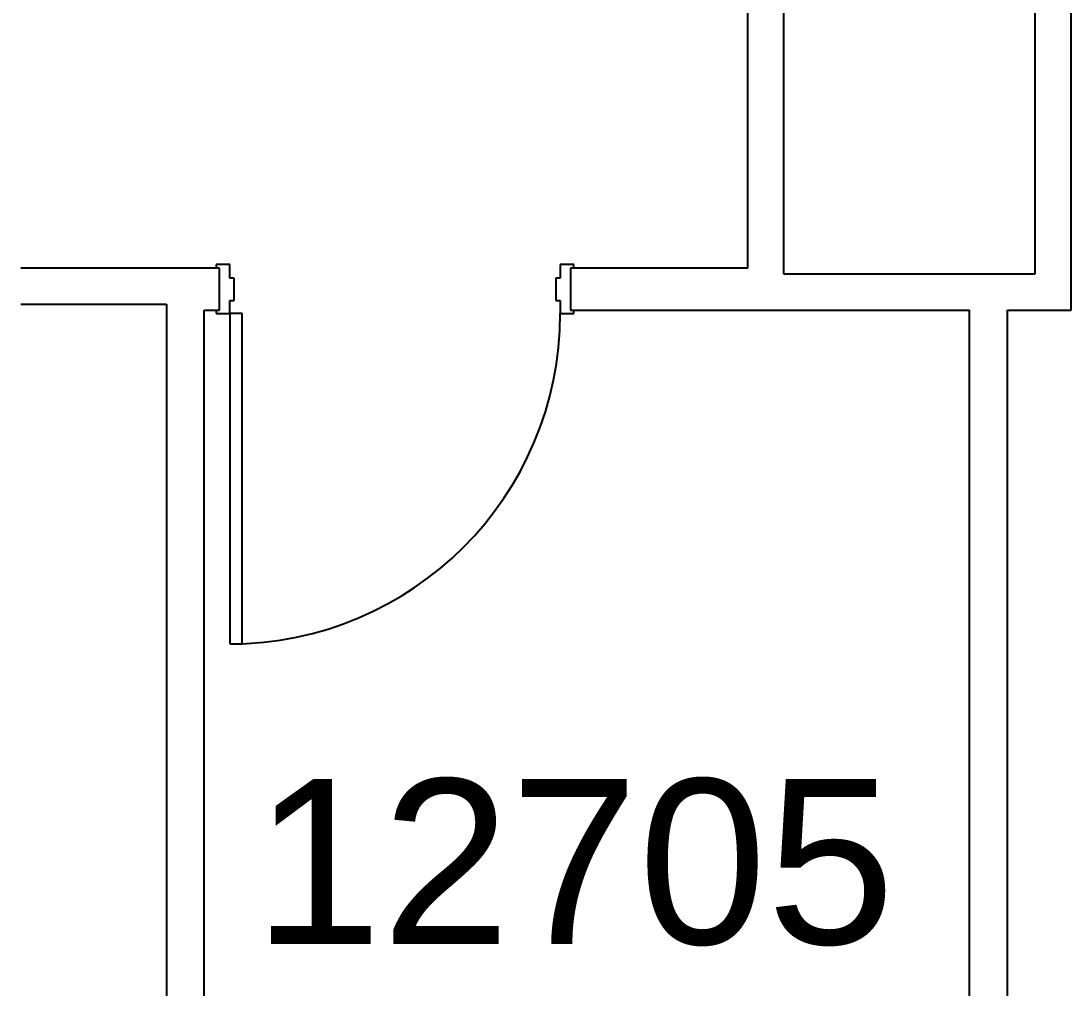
# Model space of a CAD drawing. Header units: inches. Extents: x -59 to 5673, y -29 to 4422.
# Drawn here: x 1845 to 1997.6, y 3146.8 to 3287.4 of the extents above; entities that cross this region are included whole.
import ezdxf

# ---------------------------------------------------------------- set-up
doc = ezdxf.new("R2010")
doc.units = ezdxf.units.IN
doc.header["$LTSCALE"] = 96
doc.header["$MEASUREMENT"] = 0
for name, color, linetype in [('A-ANNO-ROOM', 4, 'Continuous'), ('A-DOOR', 2, 'Continuous'), ('A-WALL-FULL', 6, 'Continuous')]:
    doc.layers.add(name, color=color, linetype=linetype)
doc.styles.add('ARIAL', font='arial.ttf')
pattern_1 = [(0, (0, 0), (30.72, 7.68), [1.267, -21.773, 1.267, -21.773, -122.88]), (0, (0, 0), (30.72, 7.68), [-46.08, 1.267, -44.813, 1.267, -21.773, -53.76]), (0, (0, 0), (30.72, 7.68), [-115.2, 1.267, -14.093, 1.267, -37.133]), (120, (11.52, 3.84), (-22.011075, 22.7643), [1.267, -21.773, 1.267, -21.773, -122.88]), (120, (11.52, 3.84), (-22.011075, 22.7643), [-46.08, 1.267, -44.813, 1.267, -21.773, -53.76]), (120, (11.52, 3.84), (-22.011075, 22.7643), [-115.2, 1.267, -14.093, 1.267, -37.133]), (240, (15.36, 19.2), (-8.708925, -30.4443), [1.267, -21.773, 1.267, -21.773, -122.88]), (240, (15.36, 19.2), (-8.708925, -30.4443), [-46.08, 1.267, -44.813, 1.267, -21.773, -53.76]), (240, (15.36, 19.2), (-8.708925, -30.4443), [-115.2, 1.267, -14.093, 1.267, -37.133])]

msp = doc.modelspace()

# ---------------------------------------------------------------- hatches: boundary and pattern name
at = {"layer": 'A-WALL-FULL', "lineweight": 9}
h = msp.add_hatch(dxfattribs=at)
h.set_pattern_fill('FP_19', color=256, style=0, pattern_type=2)
h.set_pattern_definition(pattern_1)
h.paths.add_polyline_path([(1866.08, 3250.2), (1870.08, 3250.2), (1870.08, 3250.83), (1844.95, 3250.83), (1844.95, 3250.2), (1858.85, 3250.2)], flags=0)
h = msp.add_hatch(dxfattribs=at)
h.set_pattern_fill('FP_25', color=256, angle=-90, style=0, pattern_type=2)
h.set_pattern_definition([(270, (-153935.79, 75855.2), (120, 3e-12), [96, 0, 0, 0]), (270, (-153935.79, 75867.69), (120, 3e-12), [96, 0, 0, 0]), (270, (-153935.79, 75869.69), (120, 3e-12), [96, 0, 0, 0]), (270, (-153935.79, 75871.68), (120, 3e-12), [96, 0, 0, 0]), (270, (-153935.79, 75873.69), (120, 3e-12), [96, 0, 0, 0]), (270, (-153935.79, 75875.69), (120, 3e-12), [96, 0, 0, 0]), (270, (-153935.79, 75877.68), (120, 3e-12), [96, 0, 0, 0]), (270, (-153935.79, 75868.68), (120, 3e-12), [96, 0, 0, 0]), (270, (-153935.79, 75870.69), (120, 3e-12), [96, 0, 0, 0]), (270, (-153935.79, 75872.69), (120, 3e-12), [96, 0, 0, 0]), (270, (-153935.79, 75874.68), (120, 3e-12), [96, 0, 0, 0]), (270, (-153935.79, 75876.69), (120, 3e-12), [96, 0, 0, 0]), (270, (-153935.79, 75878.69), (120, 3e-12), [96, 0, 0, 0]), (270, (-153935.79, 75868.2), (120, 3e-12), [96, 0, 0, 0]), (270, (-153935.79, 75870.2), (120, 3e-12), [96, 0, 0, 0]), (270, (-153935.79, 75872.2), (120, 3e-12), [96, 0, 0, 0]), (270, (-153935.79, 75874.2), (120, 3e-12), [96, 0, 0, 0]), (270, (-153935.79, 75876.2), (120, 3e-12), [96, 0, 0, 0]), (270, (-153935.79, 75878.2), (120, 3e-12), [96, 0, 0, 0]), (270, (-153935.79, 75867.2), (120, 3e-12), [96, 0, 0, 0]), (270, (-153935.79, 75869.2), (120, 3e-12), [96, 0, 0, 0]), (270, (-153935.79, 75871.2), (120, 3e-12), [96, 0, 0, 0]), (270, (-153935.79, 75873.2), (120, 3e-12), [96, 0, 0, 0]), (270, (-153935.79, 75875.2), (120, 3e-12), [96, 0, 0, 0]), (270, (-153935.79, 75877.2), (120, 3e-12), [96, 0, 0, 0]), (270, (-153935.79, 75879.2), (120, 3e-12), [96, 0, 0, 0]), (270, (-153935.79, 75891.69), (120, 3e-12), [96, 0, 0, 0]), (270, (-153935.79, 75893.69), (120, 3e-12), [96, 0, 0, 0]), (270, (-153935.79, 75895.68), (120, 3e-12), [96, 0, 0, 0]), (270, (-153935.79, 75897.69), (120, 3e-12), [96, 0, 0, 0]), (270, (-153935.79, 75899.69), (120, 3e-12), [96, 0, 0, 0]), (270, (-153935.79, 75901.68), (120, 3e-12), [96, 0, 0, 0]), (270, (-153935.79, 75915.69), (120, 3e-12), [96, 0, 0, 0]), (270, (-153935.79, 75917.69), (120, 3e-12), [96, 0, 0, 0]), (270, (-153935.79, 75919.68), (120, 3e-12), [96, 0, 0, 0]), (270, (-153935.79, 75921.69), (120, 3e-12), [96, 0, 0, 0]), (270, (-153935.79, 75923.69), (120, 3e-12), [96, 0, 0, 0]), (270, (-153935.79, 75925.68), (120, 3e-12), [96, 0, 0, 0]), (270, (-153935.79, 75927.69), (120, 3e-12), [96, 0, 0, 0]), (270, (-153935.79, 75929.69), (120, 3e-12), [96, 0, 0, 0]), (270, (-153935.79, 75931.68), (120, 3e-12), [96, 0, 0, 0]), (270, (-153935.79, 75933.69), (120, 3e-12), [96, 0, 0, 0]), (270, (-153935.79, 75935.69), (120, 3e-12), [96, 0, 0, 0]), (270, (-153935.79, 75937.68), (120, 3e-12), [96, 0, 0, 0]), (270, (-153935.79, 75939.69), (120, 3e-12), [96, 0, 0, 0]), (270, (-153935.79, 75941.69), (120, 3e-12), [96, 0, 0, 0]), (270, (-153935.79, 75943.68), (120, 3e-12), [96, 0, 0, 0]), (270, (-153935.79, 75945.69), (120, 3e-12), [96, 0, 0, 0]), (270, (-153935.79, 75947.69), (120, 3e-12), [96, 0, 0, 0]), (270, (-153935.79, 75949.68), (120, 3e-12), [96, 0, 0, 0]), (270, (-153935.79, 75951.69), (120, 3e-12), [96, 0, 0, 0]), (270, (-153935.79, 75953.69), (120, 3e-12), [96, 0, 0, 0]), (270, (-153935.79, 75955.68), (120, 3e-12), [96, 0, 0, 0]), (270, (-153935.79, 75957.69), (120, 3e-12), [96, 0, 0, 0]), (270, (-153935.79, 75959.69), (120, 3e-12), [96, 0, 0, 0]), (270, (-153935.79, 75961.68), (120, 3e-12), [96, 0, 0, 0]), (270, (-153935.79, 75963.69), (120, 3e-12), [96, 0, 0, 0]), (270, (-153935.79, 75965.69), (120, 3e-12), [96, 0, 0, 0]), (270, (-153935.79, 75967.68), (120, 3e-12), [96, 0, 0, 0]), (270, (-153935.79, 75969.69), (120, 3e-12), [96, 0, 0, 0]), (270, (-153935.79, 75971.69), (120, 3e-12), [96, 0, 0, 0]), (270, (-153935.79, 75973.68), (120, 3e-12), [96, 0, 0, 0]), (270, (-153935.79, 75892.68), (120, 3e-12), [96, 0, 0, 0]), (270, (-153935.79, 75894.69), (120, 3e-12), [96, 0, 0, 0]), (270, (-153935.79, 75896.69), (120, 3e-12), [96, 0, 0, 0]), (270, (-153935.79, 75898.68), (120, 3e-12), [96, 0, 0, 0]), (270, (-153935.79, 75900.69), (120, 3e-12), [96, 0, 0, 0]), (270, (-153935.79, 75902.69), (120, 3e-12), [96, 0, 0, 0]), (270, (-153935.79, 75916.68), (120, 3e-12), [96, 0, 0, 0]), (270, (-153935.79, 75918.69), (120, 3e-12), [96, 0, 0, 0]), (270, (-153935.79, 75920.69), (120, 3e-12), [96, 0, 0, 0]), (270, (-153935.79, 75922.68), (120, 3e-12), [96, 0, 0, 0]), (270, (-153935.79, 75924.69), (120, 3e-12), [96, 0, 0, 0]), (270, (-153935.79, 75926.69), (120, 3e-12), [96, 0, 0, 0]), (270, (-153935.79, 75928.68), (120, 3e-12), [96, 0, 0, 0]), (270, (-153935.79, 75930.69), (120, 3e-12), [96, 0, 0, 0]), (270, (-153935.79, 75932.69), (120, 3e-12), [96, 0, 0, 0]), (270, (-153935.79, 75934.68), (120, 3e-12), [96, 0, 0, 0]), (270, (-153935.79, 75936.69), (120, 3e-12), [96, 0, 0, 0]), (270, (-153935.79, 75938.69), (120, 3e-12), [96, 0, 0, 0]), (270, (-153935.79, 75940.68), (120, 3e-12), [96, 0, 0, 0]), (270, (-153935.79, 75942.69), (120, 3e-12), [96, 0, 0, 0]), (270, (-153935.79, 75944.69), (120, 3e-12), [96, 0, 0, 0]), (270, (-153935.79, 75946.68), (120, 3e-12), [96, 0, 0, 0]), (270, (-153935.79, 75948.69), (120, 3e-12), [96, 0, 0, 0]), (270, (-153935.79, 75950.69), (120, 3e-12), [96, 0, 0, 0]), (270, (-153935.79, 75952.68), (120, 3e-12), [96, 0, 0, 0]), (270, (-153935.79, 75954.69), (120, 3e-12), [96, 0, 0, 0]), (270, (-153935.79, 75956.69), (120, 3e-12), [96, 0, 0, 0]), (270, (-153935.79, 75958.68), (120, 3e-12), [96, 0, 0, 0]), (270, (-153935.79, 75960.69), (120, 3e-12), [96, 0, 0, 0]), (270, (-153935.79, 75962.69), (120, 3e-12), [96, 0, 0, 0]), (270, (-153935.79, 75964.68), (120, 3e-12), [96, 0, 0, 0]), (270, (-153935.79, 75966.69), (120, 3e-12), [96, 0, 0, 0]), (270, (-153935.79, 75968.69), (120, 3e-12), [96, 0, 0, 0]), (270, (-153935.79, 75970.68), (120, 3e-12), [96, 0, 0, 0]), (270, (-153935.79, 75972.69), (120, 3e-12), [96, 0, 0, 0]), (270, (-153935.79, 75974.69), (120, 3e-12), [96, 0, 0, 0]), (270, (-153935.79, 75892.2), (120, 3e-12), [96, 0, 0, 0]), (270, (-153935.79, 75894.2), (120, 3e-12), [96, 0, 0, 0]), (270, (-153935.79, 75896.2), (120, 3e-12), [96, 0, 0, 0]), (270, (-153935.79, 75898.2), (120, 3e-12), [96, 0, 0, 0]), (270, (-153935.79, 75900.2), (120, 3e-12), [96, 0, 0, 0]), (270, (-153935.79, 75902.2), (120, 3e-12), [96, 0, 0, 0]), (270, (-153935.79, 75916.2), (120, 3e-12), [96, 0, 0, 0]), (270, (-153935.79, 75918.2), (120, 3e-12), [96, 0, 0, 0]), (270, (-153935.79, 75920.2), (120, 3e-12), [96, 0, 0, 0]), (270, (-153935.79, 75922.2), (120, 3e-12), [96, 0, 0, 0]), (270, (-153935.79, 75924.2), (120, 3e-12), [96, 0, 0, 0]), (270, (-153935.79, 75926.2), (120, 3e-12), [96, 0, 0, 0]), (270, (-153935.79, 75928.2), (120, 3e-12), [96, 0, 0, 0]), (270, (-153935.79, 75930.2), (120, 3e-12), [96, 0, 0, 0]), (270, (-153935.79, 75932.2), (120, 3e-12), [96, 0, 0, 0]), (270, (-153935.79, 75934.2), (120, 3e-12), [96, 0, 0, 0]), (270, (-153935.79, 75936.2), (120, 3e-12), [96, 0, 0, 0]), (270, (-153935.79, 75938.2), (120, 3e-12), [96, 0, 0, 0]), (270, (-153935.79, 75940.2), (120, 3e-12), [96, 0, 0, 0]), (270, (-153935.79, 75942.2), (120, 3e-12), [96, 0, 0, 0]), (270, (-153935.79, 75944.2), (120, 3e-12), [96, 0, 0, 0]), (270, (-153935.79, 75946.2), (120, 3e-12), [96, 0, 0, 0]), (270, (-153935.79, 75948.2), (120, 3e-12), [96, 0, 0, 0]), (270, (-153935.79, 75950.2), (120, 3e-12), [96, 0, 0, 0]), (270, (-153935.79, 75952.2), (120, 3e-12), [96, 0, 0, 0]), (270, (-153935.79, 75954.2), (120, 3e-12), [96, 0, 0, 0]), (270, (-153935.79, 75956.2), (120, 3e-12), [96, 0, 0, 0]), (270, (-153935.79, 75958.2), (120, 3e-12), [96, 0, 0, 0]), (270, (-153935.79, 75960.2), (120, 3e-12), [96, 0, 0, 0]), (270, (-153935.79, 75962.2), (120, 3e-12), [96, 0, 0, 0]), (270, (-153935.79, 75964.2), (120, 3e-12), [96, 0, 0, 0]), (270, (-153935.79, 75966.2), (120, 3e-12), [96, 0, 0, 0]), (270, (-153935.79, 75968.2), (120, 3e-12), [96, 0, 0, 0]), (270, (-153935.79, 75970.2), (120, 3e-12), [96, 0, 0, 0]), (270, (-153935.79, 75972.2), (120, 3e-12), [96, 0, 0, 0]), (270, (-153935.79, 75974.2), (120, 3e-12), [96, 0, 0, 0]), (270, (-153935.79, 75891.2), (120, 3e-12), [96, 0, 0, 0]), (270, (-153935.79, 75893.2), (120, 3e-12), [96, 0, 0, 0]), (270, (-153935.79, 75895.2), (120, 3e-12), [96, 0, 0, 0]), (270, (-153935.79, 75897.2), (120, 3e-12), [96, 0, 0, 0]), (270, (-153935.79, 75899.2), (120, 3e-12), [96, 0, 0, 0]), (270, (-153935.79, 75901.2), (120, 3e-12), [96, 0, 0, 0]), (270, (-153935.79, 75903.2), (120, 3e-12), [96, 0, 0, 0]), (270, (-153935.79, 75915.2), (120, 3e-12), [96, 0, 0, 0]), (270, (-153935.79, 75917.2), (120, 3e-12), [96, 0, 0, 0]), (270, (-153935.79, 75919.2), (120, 3e-12), [96, 0, 0, 0]), (270, (-153935.79, 75921.2), (120, 3e-12), [96, 0, 0, 0]), (270, (-153935.79, 75923.2), (120, 3e-12), [96, 0, 0, 0]), (270, (-153935.79, 75925.2), (120, 3e-12), [96, 0, 0, 0]), (270, (-153935.79, 75927.2), (120, 3e-12), [96, 0, 0, 0]), (270, (-153935.79, 75929.2), (120, 3e-12), [96, 0, 0, 0]), (270, (-153935.79, 75931.2), (120, 3e-12), [96, 0, 0, 0]), (270, (-153935.79, 75933.2), (120, 3e-12), [96, 0, 0, 0]), (270, (-153935.79, 75935.2), (120, 3e-12), [96, 0, 0, 0]), (270, (-153935.79, 75937.2), (120, 3e-12), [96, 0, 0, 0]), (270, (-153935.79, 75939.2), (120, 3e-12), [96, 0, 0, 0]), (270, (-153935.79, 75941.2), (120, 3e-12), [96, 0, 0, 0]), (270, (-153935.79, 75943.2), (120, 3e-12), [96, 0, 0, 0]), (270, (-153935.79, 75945.2), (120, 3e-12), [96, 0, 0, 0]), (270, (-153935.79, 75947.2), (120, 3e-12), [96, 0, 0, 0]), (270, (-153935.79, 75949.2), (120, 3e-12), [96, 0, 0, 0]), (270, (-153935.79, 75951.2), (120, 3e-12), [96, 0, 0, 0]), (270, (-153935.79, 75953.2), (120, 3e-12), [96, 0, 0, 0]), (270, (-153935.79, 75955.2), (120, 3e-12), [96, 0, 0, 0]), (270, (-153935.79, 75957.2), (120, 3e-12), [96, 0, 0, 0]), (270, (-153935.79, 75959.2), (120, 3e-12), [96, 0, 0, 0]), (270, (-153935.79, 75961.2), (120, 3e-12), [96, 0, 0, 0]), (270, (-153935.79, 75963.2), (120, 3e-12), [96, 0, 0, 0]), (270, (-153935.79, 75879.2), (120, 3e-12), [96, 0, 0, 0]), (270, (-153935.79, 75965.2), (120, 3e-12), [96, 0, 0, 0]), (270, (-153935.79, 75967.2), (120, 3e-12), [96, 0, 0, 0]), (270, (-153935.79, 75969.2), (120, 3e-12), [96, 0, 0, 0]), (270, (-153935.79, 75971.2), (120, 3e-12), [96, 0, 0, 0]), (270, (-153935.79, 75973.2), (120, 3e-12), [96, 0, 0, 0]), (270, (-153935.79, 75975.2), (120, 3e-12), [96, 0, 0, 0])])
h.paths.add_polyline_path([(1867.08, 3247.2), (1867.08, 3250.2), (1844.95, 3250.2), (1844.95, 3247.2), (1866.08, 3247.2)], flags=0)
h = msp.add_hatch(dxfattribs=at)
h.set_pattern_fill('FP_20', color=256, angle=-90, style=0, pattern_type=2)
h.set_pattern_definition([(90, (160432.57, -79621.67), (-120, -2e-12), [96, 0, 0, 0]), (90, (160432.57, -79634.15), (-120, -2e-12), [96, 0, 0, 0]), (90, (160432.57, -79636.15), (-120, -2e-12), [96, 0, 0, 0]), (90, (160432.57, -79638.15), (-120, -2e-12), [96, 0, 0, 0]), (90, (160432.57, -79640.15), (-120, -2e-12), [96, 0, 0, 0]), (90, (160432.57, -79642.15), (-120, -2e-12), [96, 0, 0, 0]), (90, (160432.57, -79644.15), (-120, -2e-12), [96, 0, 0, 0]), (90, (160432.57, -79635.15), (-120, -2e-12), [96, 0, 0, 0]), (90, (160432.57, -79637.15), (-120, -2e-12), [96, 0, 0, 0]), (90, (160432.57, -79639.15), (-120, -2e-12), [96, 0, 0, 0]), (90, (160432.57, -79641.15), (-120, -2e-12), [96, 0, 0, 0]), (90, (160432.57, -79643.15), (-120, -2e-12), [96, 0, 0, 0]), (90, (160432.57, -79645.15), (-120, -2e-12), [96, 0, 0, 0]), (90, (160432.57, -79634.67), (-120, -2e-12), [96, 0, 0, 0]), (90, (160432.57, -79636.67), (-120, -2e-12), [96, 0, 0, 0]), (90, (160432.57, -79638.67), (-120, -2e-12), [96, 0, 0, 0]), (90, (160432.57, -79640.67), (-120, -2e-12), [96, 0, 0, 0]), (90, (160432.57, -79642.67), (-120, -2e-12), [96, 0, 0, 0]), (90, (160432.57, -79644.67), (-120, -2e-12), [96, 0, 0, 0]), (90, (160432.57, -79633.67), (-120, -2e-12), [96, 0, 0, 0]), (90, (160432.57, -79635.67), (-120, -2e-12), [96, 0, 0, 0]), (90, (160432.57, -79637.67), (-120, -2e-12), [96, 0, 0, 0]), (90, (160432.57, -79639.67), (-120, -2e-12), [96, 0, 0, 0]), (90, (160432.57, -79641.67), (-120, -2e-12), [96, 0, 0, 0]), (90, (160432.57, -79643.67), (-120, -2e-12), [96, 0, 0, 0]), (90, (160432.57, -79645.67), (-120, -2e-12), [96, 0, 0, 0]), (90, (160432.57, -79658.15), (-120, -2e-12), [96, 0, 0, 0]), (90, (160432.57, -79660.15), (-120, -2e-12), [96, 0, 0, 0]), (90, (160432.57, -79662.15), (-120, -2e-12), [96, 0, 0, 0]), (90, (160432.57, -79664.15), (-120, -2e-12), [96, 0, 0, 0]), (90, (160432.57, -79666.15), (-120, -2e-12), [96, 0, 0, 0]), (90, (160432.57, -79668.15), (-120, -2e-12), [96, 0, 0, 0]), (90, (160432.57, -79682.15), (-120, -2e-12), [96, 0, 0, 0]), (90, (160432.57, -79684.15), (-120, -2e-12), [96, 0, 0, 0]), (90, (160432.57, -79686.15), (-120, -2e-12), [96, 0, 0, 0]), (90, (160432.57, -79688.15), (-120, -2e-12), [96, 0, 0, 0]), (90, (160432.57, -79690.15), (-120, -2e-12), [96, 0, 0, 0]), (90, (160432.57, -79692.15), (-120, -2e-12), [96, 0, 0, 0]), (90, (160432.57, -79694.15), (-120, -2e-12), [96, 0, 0, 0]), (90, (160432.57, -79696.15), (-120, -2e-12), [96, 0, 0, 0]), (90, (160432.57, -79698.15), (-120, -2e-12), [96, 0, 0, 0]), (90, (160432.57, -79700.15), (-120, -2e-12), [96, 0, 0, 0]), (90, (160432.57, -79702.15), (-120, -2e-12), [96, 0, 0, 0]), (90, (160432.57, -79704.15), (-120, -2e-12), [96, 0, 0, 0]), (90, (160432.57, -79706.15), (-120, -2e-12), [96, 0, 0, 0]), (90, (160432.57, -79708.15), (-120, -2e-12), [96, 0, 0, 0]), (90, (160432.57, -79710.15), (-120, -2e-12), [96, 0, 0, 0]), (90, (160432.57, -79712.15), (-120, -2e-12), [96, 0, 0, 0]), (90, (160432.57, -79714.15), (-120, -2e-12), [96, 0, 0, 0]), (90, (160432.57, -79716.15), (-120, -2e-12), [96, 0, 0, 0]), (90, (160432.57, -79718.15), (-120, -2e-12), [96, 0, 0, 0]), (90, (160432.57, -79720.15), (-120, -2e-12), [96, 0, 0, 0]), (90, (160432.57, -79722.15), (-120, -2e-12), [96, 0, 0, 0]), (90, (160432.57, -79724.15), (-120, -2e-12), [96, 0, 0, 0]), (90, (160432.57, -79726.15), (-120, -2e-12), [96, 0, 0, 0]), (90, (160432.57, -79728.15), (-120, -2e-12), [96, 0, 0, 0]), (90, (160432.57, -79730.15), (-120, -2e-12), [96, 0, 0, 0]), (90, (160432.57, -79732.15), (-120, -2e-12), [96, 0, 0, 0]), (90, (160432.57, -79734.15), (-120, -2e-12), [96, 0, 0, 0]), (90, (160432.57, -79736.15), (-120, -2e-12), [96, 0, 0, 0]), (90, (160432.57, -79738.15), (-120, -2e-12), [96, 0, 0, 0]), (90, (160432.57, -79740.15), (-120, -2e-12), [96, 0, 0, 0]), (90, (160432.57, -79659.15), (-120, -2e-12), [96, 0, 0, 0]), (90, (160432.57, -79661.15), (-120, -2e-12), [96, 0, 0, 0]), (90, (160432.57, -79663.15), (-120, -2e-12), [96, 0, 0, 0]), (90, (160432.57, -79665.15), (-120, -2e-12), [96, 0, 0, 0]), (90, (160432.57, -79667.15), (-120, -2e-12), [96, 0, 0, 0]), (90, (160432.57, -79669.15), (-120, -2e-12), [96, 0, 0, 0]), (90, (160432.57, -79683.15), (-120, -2e-12), [96, 0, 0, 0]), (90, (160432.57, -79685.15), (-120, -2e-12), [96, 0, 0, 0]), (90, (160432.57, -79687.15), (-120, -2e-12), [96, 0, 0, 0]), (90, (160432.57, -79689.15), (-120, -2e-12), [96, 0, 0, 0]), (90, (160432.57, -79691.15), (-120, -2e-12), [96, 0, 0, 0]), (90, (160432.57, -79693.15), (-120, -2e-12), [96, 0, 0, 0]), (90, (160432.57, -79695.15), (-120, -2e-12), [96, 0, 0, 0]), (90, (160432.57, -79697.15), (-120, -2e-12), [96, 0, 0, 0]), (90, (160432.57, -79699.15), (-120, -2e-12), [96, 0, 0, 0]), (90, (160432.57, -79701.15), (-120, -2e-12), [96, 0, 0, 0]), (90, (160432.57, -79703.15), (-120, -2e-12), [96, 0, 0, 0]), (90, (160432.57, -79705.15), (-120, -2e-12), [96, 0, 0, 0]), (90, (160432.57, -79707.15), (-120, -2e-12), [96, 0, 0, 0]), (90, (160432.57, -79709.15), (-120, -2e-12), [96, 0, 0, 0]), (90, (160432.57, -79711.15), (-120, -2e-12), [96, 0, 0, 0]), (90, (160432.57, -79713.15), (-120, -2e-12), [96, 0, 0, 0]), (90, (160432.57, -79715.15), (-120, -2e-12), [96, 0, 0, 0]), (90, (160432.57, -79717.15), (-120, -2e-12), [96, 0, 0, 0]), (90, (160432.57, -79719.15), (-120, -2e-12), [96, 0, 0, 0]), (90, (160432.57, -79721.15), (-120, -2e-12), [96, 0, 0, 0]), (90, (160432.57, -79723.15), (-120, -2e-12), [96, 0, 0, 0]), (90, (160432.57, -79725.15), (-120, -2e-12), [96, 0, 0, 0]), (90, (160432.57, -79727.15), (-120, -2e-12), [96, 0, 0, 0]), (90, (160432.57, -79729.15), (-120, -2e-12), [96, 0, 0, 0]), (90, (160432.57, -79731.15), (-120, -2e-12), [96, 0, 0, 0]), (90, (160432.57, -79733.15), (-120, -2e-12), [96, 0, 0, 0]), (90, (160432.57, -79735.15), (-120, -2e-12), [96, 0, 0, 0]), (90, (160432.57, -79737.15), (-120, -2e-12), [96, 0, 0, 0]), (90, (160432.57, -79739.15), (-120, -2e-12), [96, 0, 0, 0]), (90, (160432.57, -79741.15), (-120, -2e-12), [96, 0, 0, 0]), (90, (160432.57, -79658.67), (-120, -2e-12), [96, 0, 0, 0]), (90, (160432.57, -79660.67), (-120, -2e-12), [96, 0, 0, 0]), (90, (160432.57, -79662.67), (-120, -2e-12), [96, 0, 0, 0]), (90, (160432.57, -79664.67), (-120, -2e-12), [96, 0, 0, 0]), (90, (160432.57, -79666.67), (-120, -2e-12), [96, 0, 0, 0]), (90, (160432.57, -79668.67), (-120, -2e-12), [96, 0, 0, 0]), (90, (160432.57, -79682.67), (-120, -2e-12), [96, 0, 0, 0]), (90, (160432.57, -79684.67), (-120, -2e-12), [96, 0, 0, 0]), (90, (160432.57, -79686.67), (-120, -2e-12), [96, 0, 0, 0]), (90, (160432.57, -79688.67), (-120, -2e-12), [96, 0, 0, 0]), (90, (160432.57, -79690.67), (-120, -2e-12), [96, 0, 0, 0]), (90, (160432.57, -79692.67), (-120, -2e-12), [96, 0, 0, 0]), (90, (160432.57, -79694.67), (-120, -2e-12), [96, 0, 0, 0]), (90, (160432.57, -79696.67), (-120, -2e-12), [96, 0, 0, 0]), (90, (160432.57, -79698.67), (-120, -2e-12), [96, 0, 0, 0]), (90, (160432.57, -79700.67), (-120, -2e-12), [96, 0, 0, 0]), (90, (160432.57, -79702.67), (-120, -2e-12), [96, 0, 0, 0]), (90, (160432.57, -79704.67), (-120, -2e-12), [96, 0, 0, 0]), (90, (160432.57, -79706.67), (-120, -2e-12), [96, 0, 0, 0]), (90, (160432.57, -79708.67), (-120, -2e-12), [96, 0, 0, 0]), (90, (160432.57, -79710.67), (-120, -2e-12), [96, 0, 0, 0]), (90, (160432.57, -79712.67), (-120, -2e-12), [96, 0, 0, 0]), (90, (160432.57, -79714.67), (-120, -2e-12), [96, 0, 0, 0]), (90, (160432.57, -79716.67), (-120, -2e-12), [96, 0, 0, 0]), (90, (160432.57, -79718.67), (-120, -2e-12), [96, 0, 0, 0]), (90, (160432.57, -79720.67), (-120, -2e-12), [96, 0, 0, 0]), (90, (160432.57, -79722.67), (-120, -2e-12), [96, 0, 0, 0]), (90, (160432.57, -79724.67), (-120, -2e-12), [96, 0, 0, 0]), (90, (160432.57, -79726.67), (-120, -2e-12), [96, 0, 0, 0]), (90, (160432.57, -79728.67), (-120, -2e-12), [96, 0, 0, 0]), (90, (160432.57, -79730.67), (-120, -2e-12), [96, 0, 0, 0]), (90, (160432.57, -79732.67), (-120, -2e-12), [96, 0, 0, 0]), (90, (160432.57, -79734.67), (-120, -2e-12), [96, 0, 0, 0]), (90, (160432.57, -79736.67), (-120, -2e-12), [96, 0, 0, 0]), (90, (160432.57, -79738.67), (-120, -2e-12), [96, 0, 0, 0]), (90, (160432.57, -79740.67), (-120, -2e-12), [96, 0, 0, 0]), (90, (160432.57, -79657.67), (-120, -2e-12), [96, 0, 0, 0]), (90, (160432.57, -79659.67), (-120, -2e-12), [96, 0, 0, 0]), (90, (160432.57, -79661.67), (-120, -2e-12), [96, 0, 0, 0]), (90, (160432.57, -79663.67), (-120, -2e-12), [96, 0, 0, 0]), (90, (160432.57, -79665.67), (-120, -2e-12), [96, 0, 0, 0]), (90, (160432.57, -79667.67), (-120, -2e-12), [96, 0, 0, 0]), (90, (160432.57, -79669.67), (-120, -2e-12), [96, 0, 0, 0]), (90, (160432.57, -79681.67), (-120, -2e-12), [96, 0, 0, 0]), (90, (160432.57, -79683.67), (-120, -2e-12), [96, 0, 0, 0]), (90, (160432.57, -79685.67), (-120, -2e-12), [96, 0, 0, 0]), (90, (160432.57, -79687.67), (-120, -2e-12), [96, 0, 0, 0]), (90, (160432.57, -79689.67), (-120, -2e-12), [96, 0, 0, 0]), (90, (160432.57, -79691.67), (-120, -2e-12), [96, 0, 0, 0]), (90, (160432.57, -79693.67), (-120, -2e-12), [96, 0, 0, 0]), (90, (160432.57, -79695.67), (-120, -2e-12), [96, 0, 0, 0]), (90, (160432.57, -79697.67), (-120, -2e-12), [96, 0, 0, 0]), (90, (160432.57, -79699.67), (-120, -2e-12), [96, 0, 0, 0]), (90, (160432.57, -79701.67), (-120, -2e-12), [96, 0, 0, 0]), (90, (160432.57, -79703.67), (-120, -2e-12), [96, 0, 0, 0]), (90, (160432.57, -79705.67), (-120, -2e-12), [96, 0, 0, 0]), (90, (160432.57, -79707.67), (-120, -2e-12), [96, 0, 0, 0]), (90, (160432.57, -79709.67), (-120, -2e-12), [96, 0, 0, 0]), (90, (160432.57, -79711.67), (-120, -2e-12), [96, 0, 0, 0]), (90, (160432.57, -79713.67), (-120, -2e-12), [96, 0, 0, 0]), (90, (160432.57, -79715.67), (-120, -2e-12), [96, 0, 0, 0]), (90, (160432.57, -79717.67), (-120, -2e-12), [96, 0, 0, 0]), (90, (160432.57, -79719.67), (-120, -2e-12), [96, 0, 0, 0]), (90, (160432.57, -79721.67), (-120, -2e-12), [96, 0, 0, 0]), (90, (160432.57, -79723.67), (-120, -2e-12), [96, 0, 0, 0]), (90, (160432.57, -79725.67), (-120, -2e-12), [96, 0, 0, 0]), (90, (160432.57, -79727.67), (-120, -2e-12), [96, 0, 0, 0]), (90, (160432.57, -79729.67), (-120, -2e-12), [96, 0, 0, 0]), (90, (160432.57, -79645.67), (-120, -2e-12), [96, 0, 0, 0]), (90, (160432.57, -79731.67), (-120, -2e-12), [96, 0, 0, 0]), (90, (160432.57, -79733.67), (-120, -2e-12), [96, 0, 0, 0]), (90, (160432.57, -79735.67), (-120, -2e-12), [96, 0, 0, 0]), (90, (160432.57, -79737.67), (-120, -2e-12), [96, 0, 0, 0]), (90, (160432.57, -79739.67), (-120, -2e-12), [96, 0, 0, 0]), (90, (160432.57, -79741.67), (-120, -2e-12), [96, 0, 0, 0])])
h.paths.add_polyline_path([(1950.58, 3246.58), (1950.58, 3250.2), (1924.83, 3250.2), (1924.83, 3246.58), (1941.86, 3246.58)], flags=0)
h.paths.add_polyline_path([(1871.33, 3246.58), (1873.83, 3246.58), (1873.83, 3250.2), (1871.33, 3250.2)], flags=0)
h = msp.add_hatch(dxfattribs=at)
h.set_pattern_fill('FP_26', color=256, angle=-90, style=0, pattern_type=2)
h.set_pattern_definition([(90, (160432.57, -79682.17), (-120, -2e-13), [96, 0, 0, 0]), (90, (160432.57, -79694.65), (-120, -2e-13), [96, 0, 0, 0]), (90, (160432.57, -79696.65), (-120, -2e-13), [96, 0, 0, 0]), (90, (160432.57, -79698.65), (-120, -2e-13), [96, 0, 0, 0]), (90, (160432.57, -79700.65), (-120, -2e-13), [96, 0, 0, 0]), (90, (160432.57, -79702.65), (-120, -2e-13), [96, 0, 0, 0]), (90, (160432.57, -79704.65), (-120, -2e-13), [96, 0, 0, 0]), (90, (160432.57, -79695.65), (-120, -2e-13), [96, 0, 0, 0]), (90, (160432.57, -79697.65), (-120, -2e-13), [96, 0, 0, 0]), (90, (160432.57, -79699.65), (-120, -2e-13), [96, 0, 0, 0]), (90, (160432.57, -79701.65), (-120, -2e-13), [96, 0, 0, 0]), (90, (160432.57, -79703.65), (-120, -2e-13), [96, 0, 0, 0]), (90, (160432.57, -79705.65), (-120, -2e-13), [96, 0, 0, 0]), (90, (160432.57, -79695.17), (-120, -2e-13), [96, 0, 0, 0]), (90, (160432.57, -79697.17), (-120, -2e-13), [96, 0, 0, 0]), (90, (160432.57, -79699.17), (-120, -2e-13), [96, 0, 0, 0]), (90, (160432.57, -79701.17), (-120, -2e-13), [96, 0, 0, 0]), (90, (160432.57, -79703.17), (-120, -2e-13), [96, 0, 0, 0]), (90, (160432.57, -79705.17), (-120, -2e-13), [96, 0, 0, 0]), (90, (160432.57, -79694.17), (-120, -2e-13), [96, 0, 0, 0]), (90, (160432.57, -79696.17), (-120, -2e-13), [96, 0, 0, 0]), (90, (160432.57, -79698.17), (-120, -2e-13), [96, 0, 0, 0]), (90, (160432.57, -79700.17), (-120, -2e-13), [96, 0, 0, 0]), (90, (160432.57, -79702.17), (-120, -2e-13), [96, 0, 0, 0]), (90, (160432.57, -79704.17), (-120, -2e-13), [96, 0, 0, 0]), (90, (160432.57, -79706.17), (-120, -2e-13), [96, 0, 0, 0]), (90, (160432.57, -79718.65), (-120, -2e-13), [96, 0, 0, 0]), (90, (160432.57, -79720.65), (-120, -2e-13), [96, 0, 0, 0]), (90, (160432.57, -79722.65), (-120, -2e-13), [96, 0, 0, 0]), (90, (160432.57, -79724.65), (-120, -2e-13), [96, 0, 0, 0]), (90, (160432.57, -79726.65), (-120, -2e-13), [96, 0, 0, 0]), (90, (160432.57, -79728.65), (-120, -2e-13), [96, 0, 0, 0]), (90, (160432.57, -79742.65), (-120, -2e-13), [96, 0, 0, 0]), (90, (160432.57, -79744.65), (-120, -2e-13), [96, 0, 0, 0]), (90, (160432.57, -79746.65), (-120, -2e-13), [96, 0, 0, 0]), (90, (160432.57, -79748.65), (-120, -2e-13), [96, 0, 0, 0]), (90, (160432.57, -79750.65), (-120, -2e-13), [96, 0, 0, 0]), (90, (160432.57, -79752.65), (-120, -2e-13), [96, 0, 0, 0]), (90, (160432.57, -79754.65), (-120, -2e-13), [96, 0, 0, 0]), (90, (160432.57, -79756.65), (-120, -2e-13), [96, 0, 0, 0]), (90, (160432.57, -79758.65), (-120, -2e-13), [96, 0, 0, 0]), (90, (160432.57, -79760.65), (-120, -2e-13), [96, 0, 0, 0]), (90, (160432.57, -79762.65), (-120, -2e-13), [96, 0, 0, 0]), (90, (160432.57, -79764.65), (-120, -2e-13), [96, 0, 0, 0]), (90, (160432.57, -79766.65), (-120, -2e-13), [96, 0, 0, 0]), (90, (160432.57, -79768.65), (-120, -2e-13), [96, 0, 0, 0]), (90, (160432.57, -79770.65), (-120, -2e-13), [96, 0, 0, 0]), (90, (160432.57, -79772.65), (-120, -2e-13), [96, 0, 0, 0]), (90, (160432.57, -79774.65), (-120, -2e-13), [96, 0, 0, 0]), (90, (160432.57, -79776.65), (-120, -2e-13), [96, 0, 0, 0]), (90, (160432.57, -79778.65), (-120, -2e-13), [96, 0, 0, 0]), (90, (160432.57, -79780.65), (-120, -2e-13), [96, 0, 0, 0]), (90, (160432.57, -79782.65), (-120, -2e-13), [96, 0, 0, 0]), (90, (160432.57, -79784.65), (-120, -2e-13), [96, 0, 0, 0]), (90, (160432.57, -79786.65), (-120, -2e-13), [96, 0, 0, 0]), (90, (160432.57, -79788.65), (-120, -2e-13), [96, 0, 0, 0]), (90, (160432.57, -79790.65), (-120, -2e-13), [96, 0, 0, 0]), (90, (160432.57, -79792.65), (-120, -2e-13), [96, 0, 0, 0]), (90, (160432.57, -79794.65), (-120, -2e-13), [96, 0, 0, 0]), (90, (160432.57, -79796.65), (-120, -2e-13), [96, 0, 0, 0]), (90, (160432.57, -79798.65), (-120, -2e-13), [96, 0, 0, 0]), (90, (160432.57, -79800.65), (-120, -2e-13), [96, 0, 0, 0]), (90, (160432.57, -79719.65), (-120, -2e-13), [96, 0, 0, 0]), (90, (160432.57, -79721.65), (-120, -2e-13), [96, 0, 0, 0]), (90, (160432.57, -79723.65), (-120, -2e-13), [96, 0, 0, 0]), (90, (160432.57, -79725.65), (-120, -2e-13), [96, 0, 0, 0]), (90, (160432.57, -79727.65), (-120, -2e-13), [96, 0, 0, 0]), (90, (160432.57, -79729.65), (-120, -2e-13), [96, 0, 0, 0]), (90, (160432.57, -79743.65), (-120, -2e-13), [96, 0, 0, 0]), (90, (160432.57, -79745.65), (-120, -2e-13), [96, 0, 0, 0]), (90, (160432.57, -79747.65), (-120, -2e-13), [96, 0, 0, 0]), (90, (160432.57, -79749.65), (-120, -2e-13), [96, 0, 0, 0]), (90, (160432.57, -79751.65), (-120, -2e-13), [96, 0, 0, 0]), (90, (160432.57, -79753.65), (-120, -2e-13), [96, 0, 0, 0]), (90, (160432.57, -79755.65), (-120, -2e-13), [96, 0, 0, 0]), (90, (160432.57, -79757.65), (-120, -2e-13), [96, 0, 0, 0]), (90, (160432.57, -79759.65), (-120, -2e-13), [96, 0, 0, 0]), (90, (160432.57, -79761.65), (-120, -2e-13), [96, 0, 0, 0]), (90, (160432.57, -79763.65), (-120, -2e-13), [96, 0, 0, 0]), (90, (160432.57, -79765.65), (-120, -2e-13), [96, 0, 0, 0]), (90, (160432.57, -79767.65), (-120, -2e-13), [96, 0, 0, 0]), (90, (160432.57, -79769.65), (-120, -2e-13), [96, 0, 0, 0]), (90, (160432.57, -79771.65), (-120, -2e-13), [96, 0, 0, 0]), (90, (160432.57, -79773.65), (-120, -2e-13), [96, 0, 0, 0]), (90, (160432.57, -79775.65), (-120, -2e-13), [96, 0, 0, 0]), (90, (160432.57, -79777.65), (-120, -2e-13), [96, 0, 0, 0]), (90, (160432.57, -79779.65), (-120, -2e-13), [96, 0, 0, 0]), (90, (160432.57, -79781.65), (-120, -2e-13), [96, 0, 0, 0]), (90, (160432.57, -79783.65), (-120, -2e-13), [96, 0, 0, 0]), (90, (160432.57, -79785.65), (-120, -2e-13), [96, 0, 0, 0]), (90, (160432.57, -79787.65), (-120, -2e-13), [96, 0, 0, 0]), (90, (160432.57, -79789.65), (-120, -2e-13), [96, 0, 0, 0]), (90, (160432.57, -79791.65), (-120, -2e-13), [96, 0, 0, 0]), (90, (160432.57, -79793.65), (-120, -2e-13), [96, 0, 0, 0]), (90, (160432.57, -79795.65), (-120, -2e-13), [96, 0, 0, 0]), (90, (160432.57, -79797.65), (-120, -2e-13), [96, 0, 0, 0]), (90, (160432.57, -79799.65), (-120, -2e-13), [96, 0, 0, 0]), (90, (160432.57, -79801.65), (-120, -2e-13), [96, 0, 0, 0]), (90, (160432.57, -79719.17), (-120, -2e-13), [96, 0, 0, 0]), (90, (160432.57, -79721.17), (-120, -2e-13), [96, 0, 0, 0]), (90, (160432.57, -79723.17), (-120, -2e-13), [96, 0, 0, 0]), (90, (160432.57, -79725.17), (-120, -2e-13), [96, 0, 0, 0]), (90, (160432.57, -79727.17), (-120, -2e-13), [96, 0, 0, 0]), (90, (160432.57, -79729.17), (-120, -2e-13), [96, 0, 0, 0]), (90, (160432.57, -79743.17), (-120, -2e-13), [96, 0, 0, 0]), (90, (160432.57, -79745.17), (-120, -2e-13), [96, 0, 0, 0]), (90, (160432.57, -79747.17), (-120, -2e-13), [96, 0, 0, 0]), (90, (160432.57, -79749.17), (-120, -2e-13), [96, 0, 0, 0]), (90, (160432.57, -79751.17), (-120, -2e-13), [96, 0, 0, 0]), (90, (160432.57, -79753.17), (-120, -2e-13), [96, 0, 0, 0]), (90, (160432.57, -79755.17), (-120, -2e-13), [96, 0, 0, 0]), (90, (160432.57, -79757.17), (-120, -2e-13), [96, 0, 0, 0]), (90, (160432.57, -79759.17), (-120, -2e-13), [96, 0, 0, 0]), (90, (160432.57, -79761.17), (-120, -2e-13), [96, 0, 0, 0]), (90, (160432.57, -79763.17), (-120, -2e-13), [96, 0, 0, 0]), (90, (160432.57, -79765.17), (-120, -2e-13), [96, 0, 0, 0]), (90, (160432.57, -79767.17), (-120, -2e-13), [96, 0, 0, 0]), (90, (160432.57, -79769.17), (-120, -2e-13), [96, 0, 0, 0]), (90, (160432.57, -79771.17), (-120, -2e-13), [96, 0, 0, 0]), (90, (160432.57, -79773.17), (-120, -2e-13), [96, 0, 0, 0]), (90, (160432.57, -79775.17), (-120, -2e-13), [96, 0, 0, 0]), (90, (160432.57, -79777.17), (-120, -2e-13), [96, 0, 0, 0]), (90, (160432.57, -79779.17), (-120, -2e-13), [96, 0, 0, 0]), (90, (160432.57, -79781.17), (-120, -2e-13), [96, 0, 0, 0]), (90, (160432.57, -79783.17), (-120, -2e-13), [96, 0, 0, 0]), (90, (160432.57, -79785.17), (-120, -2e-13), [96, 0, 0, 0]), (90, (160432.57, -79787.17), (-120, -2e-13), [96, 0, 0, 0]), (90, (160432.57, -79789.17), (-120, -2e-13), [96, 0, 0, 0]), (90, (160432.57, -79791.17), (-120, -2e-13), [96, 0, 0, 0]), (90, (160432.57, -79793.17), (-120, -2e-13), [96, 0, 0, 0]), (90, (160432.57, -79795.17), (-120, -2e-13), [96, 0, 0, 0]), (90, (160432.57, -79797.17), (-120, -2e-13), [96, 0, 0, 0]), (90, (160432.57, -79799.17), (-120, -2e-13), [96, 0, 0, 0]), (90, (160432.57, -79801.17), (-120, -2e-13), [96, 0, 0, 0]), (90, (160432.57, -79718.17), (-120, -2e-13), [96, 0, 0, 0]), (90, (160432.57, -79720.17), (-120, -2e-13), [96, 0, 0, 0]), (90, (160432.57, -79722.17), (-120, -2e-13), [96, 0, 0, 0]), (90, (160432.57, -79724.17), (-120, -2e-13), [96, 0, 0, 0]), (90, (160432.57, -79726.17), (-120, -2e-13), [96, 0, 0, 0]), (90, (160432.57, -79728.17), (-120, -2e-13), [96, 0, 0, 0]), (90, (160432.57, -79730.17), (-120, -2e-13), [96, 0, 0, 0]), (90, (160432.57, -79742.17), (-120, -2e-13), [96, 0, 0, 0]), (90, (160432.57, -79744.17), (-120, -2e-13), [96, 0, 0, 0]), (90, (160432.57, -79746.17), (-120, -2e-13), [96, 0, 0, 0]), (90, (160432.57, -79748.17), (-120, -2e-13), [96, 0, 0, 0]), (90, (160432.57, -79750.17), (-120, -2e-13), [96, 0, 0, 0]), (90, (160432.57, -79752.17), (-120, -2e-13), [96, 0, 0, 0]), (90, (160432.57, -79754.17), (-120, -2e-13), [96, 0, 0, 0]), (90, (160432.57, -79756.17), (-120, -2e-13), [96, 0, 0, 0]), (90, (160432.57, -79758.17), (-120, -2e-13), [96, 0, 0, 0]), (90, (160432.57, -79760.17), (-120, -2e-13), [96, 0, 0, 0]), (90, (160432.57, -79762.17), (-120, -2e-13), [96, 0, 0, 0]), (90, (160432.57, -79764.17), (-120, -2e-13), [96, 0, 0, 0]), (90, (160432.57, -79766.17), (-120, -2e-13), [96, 0, 0, 0]), (90, (160432.57, -79768.17), (-120, -2e-13), [96, 0, 0, 0]), (90, (160432.57, -79770.17), (-120, -2e-13), [96, 0, 0, 0]), (90, (160432.57, -79772.17), (-120, -2e-13), [96, 0, 0, 0]), (90, (160432.57, -79774.17), (-120, -2e-13), [96, 0, 0, 0]), (90, (160432.57, -79776.17), (-120, -2e-13), [96, 0, 0, 0]), (90, (160432.57, -79778.17), (-120, -2e-13), [96, 0, 0, 0]), (90, (160432.57, -79780.17), (-120, -2e-13), [96, 0, 0, 0]), (90, (160432.57, -79782.17), (-120, -2e-13), [96, 0, 0, 0]), (90, (160432.57, -79784.17), (-120, -2e-13), [96, 0, 0, 0]), (90, (160432.57, -79786.17), (-120, -2e-13), [96, 0, 0, 0]), (90, (160432.57, -79788.17), (-120, -2e-13), [96, 0, 0, 0]), (90, (160432.57, -79790.17), (-120, -2e-13), [96, 0, 0, 0]), (90, (160432.57, -79706.17), (-120, -2e-13), [96, 0, 0, 0]), (90, (160432.57, -79792.17), (-120, -2e-13), [96, 0, 0, 0]), (90, (160432.57, -79794.17), (-120, -2e-13), [96, 0, 0, 0]), (90, (160432.57, -79796.17), (-120, -2e-13), [96, 0, 0, 0]), (90, (160432.57, -79798.17), (-120, -2e-13), [96, 0, 0, 0]), (90, (160432.57, -79800.17), (-120, -2e-13), [96, 0, 0, 0]), (90, (160432.57, -79802.17), (-120, -2e-13), [96, 0, 0, 0])])
h.paths.add_polyline_path([(1993.33, 3246.58), (1993.33, 3249.58), (1951.83, 3249.58), (1951.83, 3246.58), (1992.33, 3246.58)], flags=0)
h = msp.add_hatch(dxfattribs=at)
h.set_pattern_fill('FP_19', color=256, style=0, pattern_type=2)
h.set_pattern_definition(pattern_1)
h.paths.add_polyline_path([(1992.33, 3245.95), (1996.33, 3245.95), (1996.33, 3246.58), (1987.33, 3246.58), (1987.33, 3245.95)], flags=0)
h.paths.add_polyline_path([(1983.7, 3245.95), (1984.33, 3245.95), (1984.33, 3246.58), (1951.2, 3246.58), (1951.2, 3245.95), (1983.37, 3245.95)], flags=0)
h = msp.add_hatch(dxfattribs=at)
h.set_pattern_fill('FP_19', color=256, style=0, pattern_type=2)
h.set_pattern_definition(pattern_1)
h.paths.add_polyline_path([(1950.58, 3245.33), (1950.58, 3245.95), (1924.83, 3245.95), (1924.83, 3245.33), (1941.86, 3245.33)], flags=0)
h.paths.add_polyline_path([(1871.33, 3245.33), (1873.83, 3245.33), (1873.83, 3245.95), (1871.33, 3245.95)], flags=0)
h = msp.add_hatch(dxfattribs=at)
h.set_pattern_fill('FP_19', color=256, style=0, pattern_type=2)
h.set_pattern_definition(pattern_1)
h.paths.add_polyline_path([(1988.33, 3245.33), (1996.95, 3245.33), (1996.95, 3245.95), (1987.33, 3245.95), (1987.33, 3245.33)], flags=0)
h.paths.add_polyline_path([(1962.62, 3245.33), (1983.7, 3245.33), (1983.7, 3245.95), (1950.58, 3245.95), (1950.58, 3245.33)], flags=0)
h = msp.add_hatch(dxfattribs=at)
h.set_pattern_fill('FP_19', color=256, style=0, pattern_type=2)
h.set_pattern_definition(pattern_1)
h.paths.add_polyline_path([(1983.37, 3092.08), (1983.7, 3092.08), (1983.7, 3245.33), (1983.08, 3245.33), (1983.08, 3092.08)], flags=0)

# ---------------------------------------------------------------- linework, layer by layer
at = {"layer": 'A-DOOR'}
for p, q in [((1873.33, 3251.95), (1873.33, 3251.45)), ((1875.33, 3251.95), (1873.33, 3251.95)), ((1873.83, 3245.33), (1873.83, 3251.45)), ((1875.33, 3250.01), (1875.33, 3251.95)), ((1925.33, 3251.95), (1923.33, 3251.95)), ((1923.33, 3251.95), (1923.33, 3250.01)), ((1924.83, 3251.45), (1924.83, 3245.33)), ((1924.83, 3251.45), (1924.83, 3245.33)), ((1925.33, 3251.45), (1924.83, 3251.45)), ((1925.33, 3251.45), (1925.33, 3251.95)), ((1875.95, 3250.01), (1875.33, 3250.01)), ((1875.95, 3246.76), (1875.95, 3250.01)), ((1923.33, 3250.01), (1922.7, 3250.01)), ((1922.7, 3250.01), (1922.7, 3246.76)), ((1875.33, 3244.83), (1875.33, 3246.76)), ((1875.33, 3246.76), (1875.95, 3246.76)), ((1922.7, 3246.76), (1923.33, 3246.76)), ((1923.33, 3246.76), (1923.33, 3244.83)), ((1873.33, 3245.33), (1873.33, 3244.83)), ((1873.33, 3244.83), (1875.33, 3244.83)), ((1877.08, 3244.83), (1875.33, 3244.83)), ((1875.33, 3244.83), (1875.33, 3196.83)), ((1877.08, 3196.83), (1877.08, 3244.83)), ((1923.33, 3244.83), (1925.33, 3244.83)), ((1924.83, 3245.33), (1925.33, 3245.33)), ((1925.33, 3244.83), (1925.33, 3245.33)), ((1875.33, 3196.83), (1877.08, 3196.83))]:
    msp.add_line(p, q, dxfattribs=at)
msp.add_arc((1875.33, 3244.83), 48, 270, 0, dxfattribs=at)
msp.add_arc((1875.33, 3244.83), 48, 270, 0, dxfattribs=at)
at = {"layer": 'A-WALL-FULL'}
for p, q in [((1955.83, 3250.58), (1955.83, 3374.95)), ((1950.58, 3251.45), (1950.58, 3374.08)), ((1992.33, 3349.45), (1992.33, 3250.58)), ((1997.58, 3245.33), (1997.58, 3344.2)), ((1873.83, 3251.45), (1844.95, 3251.45)), ((1950.58, 3251.45), (1924.83, 3251.45)), ((1992.33, 3250.58), (1955.83, 3250.58)), ((1844.95, 3246.2), (1866.08, 3246.2)), ((1866.08, 3246.2), (1866.08, 2908.33)), ((1871.58, 3245.33), (1873.83, 3245.33)), ((1871.58, 2913.58), (1871.58, 3245.33)), ((1924.83, 3245.33), (1982.83, 3245.33)), ((1982.83, 2913.58), (1982.83, 3245.33)), ((1988.33, 3245.33), (1997.58, 3245.33)), ((1988.33, 3095.83), (1988.33, 3245.33))]:
    msp.add_line(p, q, dxfattribs=at)

# ---------------------------------------------------------------- texts
at = {"layer": 'A-ANNO-ROOM', "style": 'ARIAL'}
msp.add_text('12705', height=24, dxfattribs=at).set_placement((1878.76, 3153.19))

doc.saveas('drawing.dxf')
